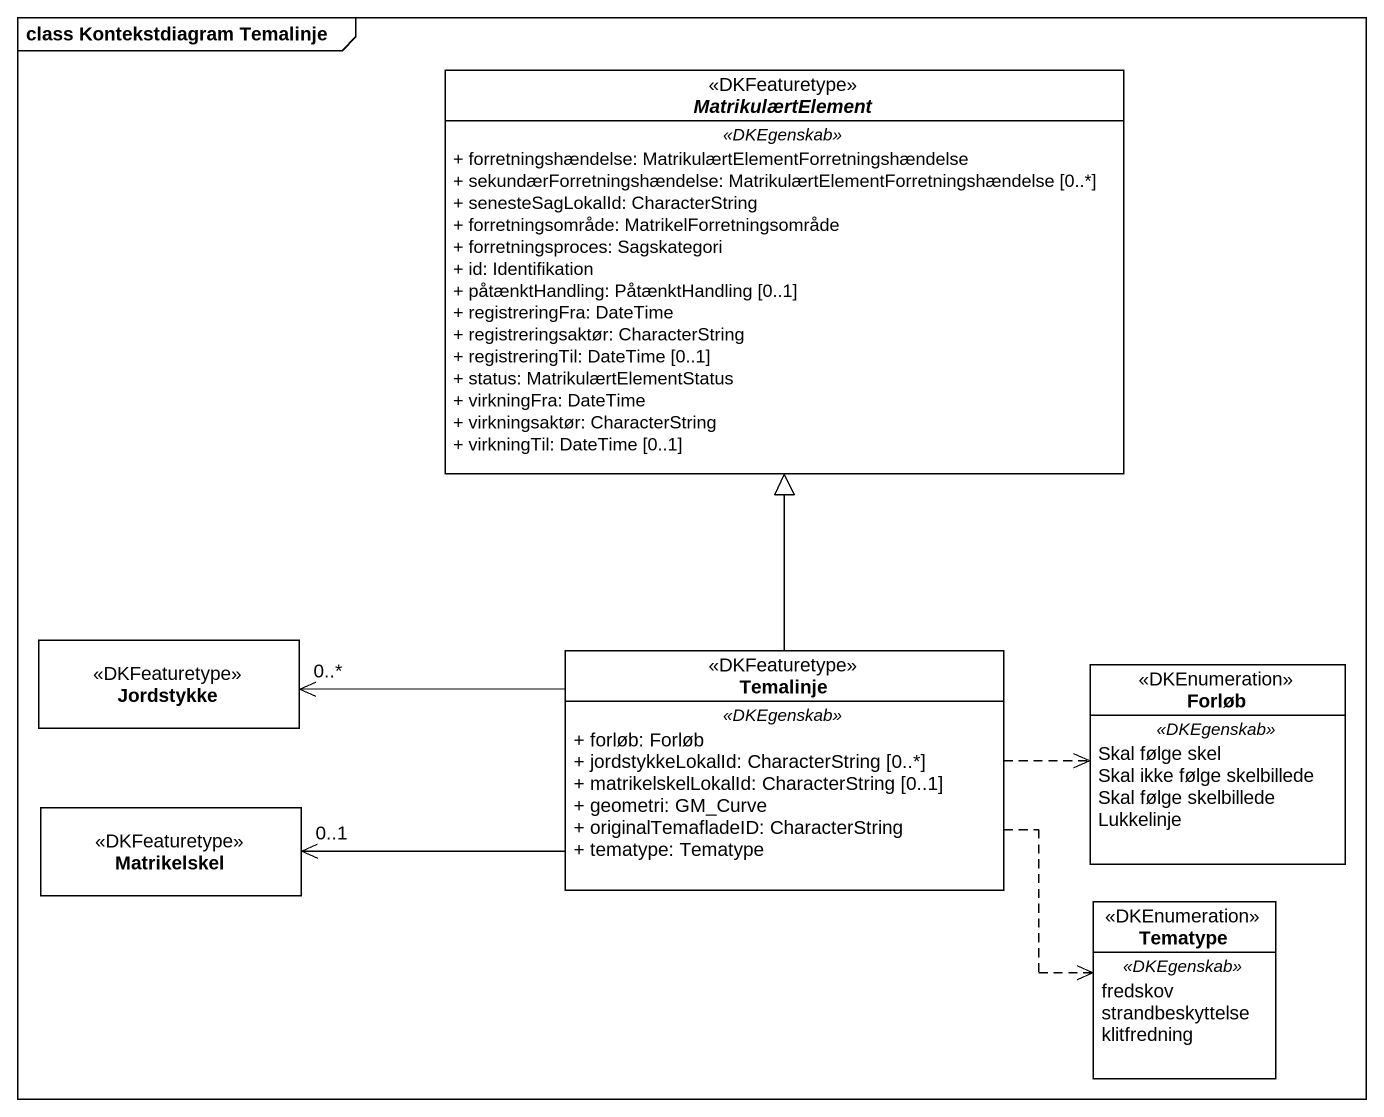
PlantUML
@startuml
mainframe class Kontekstdiagram Temalinje
hide circle
hide empty members
skinparam classAttributeIconSize 0
abstract class MatrikulærtElement <<DKFeaturetype>> {
  .. <<DKEgenskab>> ..
  + forretningshændelse: MatrikulærtElementForretningshændelse
  + sekundærForretningshændelse: MatrikulærtElementForretningshændelse [0..*]
  + senesteSagLokalId: CharacterString
  + forretningsområde: MatrikelForretningsområde
  + forretningsproces: Sagskategori
  + id: Identifikation
  + påtænktHandling: PåtænktHandling [0..1]
  + registreringFra: DateTime
  + registreringsaktør: CharacterString
  + registreringTil: DateTime [0..1]
  + status: MatrikulærtElementStatus
  + virkningFra: DateTime
  + virkningsaktør: CharacterString
  + virkningTil: DateTime [0..1]
}
class Jordstykke <<DKFeaturetype>>
class Temalinje <<DKFeaturetype>> {
  .. <<DKEgenskab>> ..
  + forløb: Forløb
  + jordstykkeLokalId: CharacterString [0..*]
  + matrikelskelLokalId: CharacterString [0..1]
  + geometri: GM_Curve
  + originalTemafladeID: CharacterString
  + tematype: Tematype
}
enum Forløb <<DKEnumeration>> {
  .. <<DKEgenskab>> ..
  Skal følge skel
  Skal ikke følge skelbillede
  Skal følge skelbillede
  Lukkelinje
}
class Matrikelskel <<DKFeaturetype>>
enum Tematype <<DKEnumeration>> {
  .. <<DKEgenskab>> ..
  fredskov
  strandbeskyttelse
  klitfredning
}
Temalinje -up-|> MatrikulærtElement
Temalinje -left-> "0..*" Jordstykke
Temalinje .right.> Forløb
Temalinje -left-> "0..1" Matrikelskel
Temalinje .right.> Tematype
@enduml
